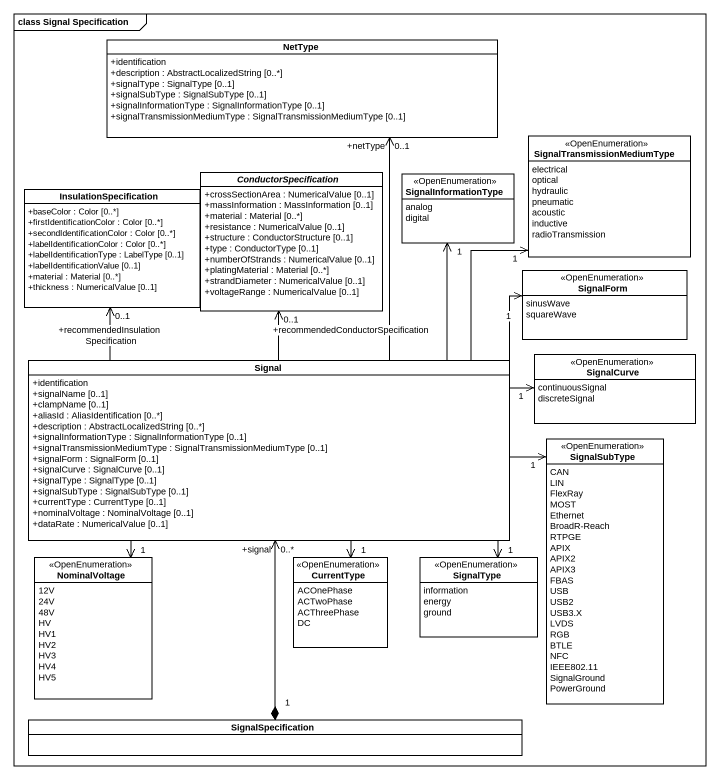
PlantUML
@startuml
mainframe class Signal Specification
hide circle
hide empty members
skinparam classAttributeIconSize 0
class NetType {
  +identification
  +description : AbstractLocalizedString [0..*]
  +signalType : SignalType [0..1]
  +signalSubType : SignalSubType [0..1]
  +signalInformationType : SignalInformationType [0..1]
  +signalTransmissionMediumType : SignalTransmissionMediumType [0..1]
}
enum SignalTransmissionMediumType <<OpenEnumeration>> {
  electrical
  optical
  hydraulic
  pneumatic
  acoustic
  inductive
  radioTransmission
}
abstract class ConductorSpecification {
  +crossSectionArea : NumericalValue [0..1]
  +massInformation : MassInformation [0..1]
  +material : Material [0..*]
  +resistance : NumericalValue [0..1]
  +structure : ConductorStructure [0..1]
  +type : ConductorType [0..1]
  +numberOfStrands : NumericalValue [0..1]
  +platingMaterial : Material [0..*]
  +strandDiameter : NumericalValue [0..1]
  +voltageRange : NumericalValue [0..1]
}
enum SignalInformationType <<OpenEnumeration>> {
  analog
  digital
}
class InsulationSpecification {
  +baseColor : Color [0..*]
  +firstIdentificationColor : Color [0..*]
  +secondIdentificationColor : Color [0..*]
  +labelIdentificationColor : Color [0..*]
  +labelIdentificationType : LabelType [0..1]
  +labelIdentificationValue [0..1]
  +material : Material [0..*]
  +thickness : NumericalValue [0..1]
}
enum SignalForm <<OpenEnumeration>> {
  sinusWave
  squareWave
}
class Signal {
  +identification
  +signalName [0..1]
  +clampName [0..1]
  +aliasId : AliasIdentification [0..*]
  +description : AbstractLocalizedString [0..*]
  +signalInformationType : SignalInformationType [0..1]
  +signalTransmissionMediumType : SignalTransmissionMediumType [0..1]
  +signalForm : SignalForm [0..1]
  +signalCurve : SignalCurve [0..1]
  +signalType : SignalType [0..1]
  +signalSubType : SignalSubType [0..1]
  +currentType : CurrentType [0..1]
  +nominalVoltage : NominalVoltage [0..1]
  +dataRate : NumericalValue [0..1]
}
enum SignalCurve <<OpenEnumeration>> {
  continuousSignal
  discreteSignal
}
enum SignalSubType <<OpenEnumeration>> {
  CAN
  LIN
  FlexRay
  MOST
  Ethernet
  BroadR-Reach
  RTPGE
  APIX
  APIX2
  APIX3
  FBAS
  USB
  USB2
  USB3.X
  LVDS
  RGB
  BTLE
  NFC
  IEEE802.11
  SignalGround
  PowerGround
}
enum NominalVoltage <<OpenEnumeration>> {
  12V
  24V
  48V
  HV
  HV1
  HV2
  HV3
  HV4
  HV5
}
enum CurrentType <<OpenEnumeration>> {
  ACOnePhase
  ACTwoPhase
  ACThreePhase
  DC
}
enum SignalType <<OpenEnumeration>> {
  information
  energy
  ground
}
class SignalSpecification
Signal -up-> "+netType\n0..1" NetType
Signal -up-> "1" SignalTransmissionMediumType
Signal -up-> "+recommendedConductorSpecification\n0..1" ConductorSpecification
Signal -up-> "1" SignalInformationType
Signal -up-> "+recommendedInsulationSpecification\n0..1" InsulationSpecification
Signal -right-> "1" SignalForm
Signal -right-> "1" SignalCurve
Signal -right-> "1" SignalSubType
Signal --> "1" NominalVoltage
Signal --> "1" CurrentType
Signal --> "1" SignalType
SignalSpecification "1" *-up-> "+signal\n0..*" Signal
@enduml
